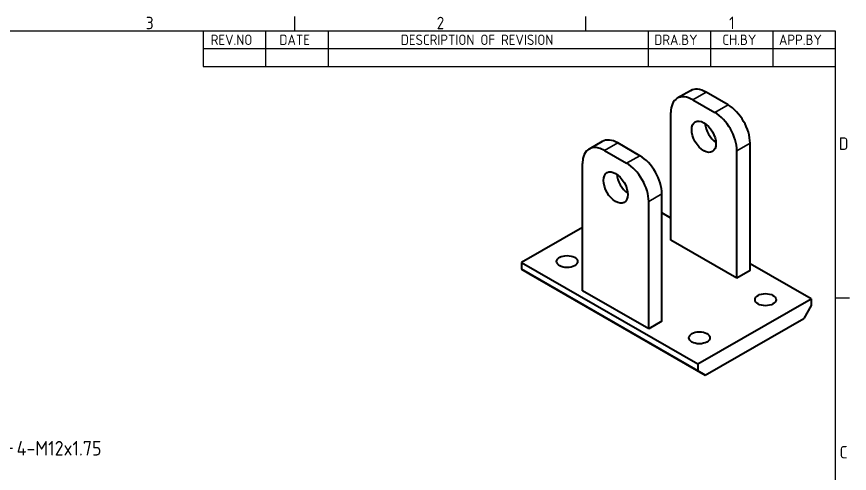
# Model space of a CAD drawing. Header units: millimetres. Extents: x 0 to 420, y 0 to 297.
# Drawn here: x 213.1 to 413.4, y 180.5 to 290.4 of the extents above; entities that cross this region are included whole.
import ezdxf

# ---------------------------------------------------------------- set-up
doc = ezdxf.new("R2010")
doc.units = ezdxf.units.MM
doc.layers.get('0').update_dxf_attribs({"color": 3, "lineweight": 25})
for name, color, linetype, lineweight in [('가시적인 것(ISO)', 3, 'Continuous', 40), ('가시적인 좁은 것(ISO)', 3, 'Continuous', 35), ('경계(ISO)', 7, 'Continuous', 25), ('기호(ISO)', 5, 'Continuous', 25)]:
    doc.layers.add(name, color=color, linetype=linetype, lineweight=lineweight)
doc.styles.add('ISO Proportiona M2B', font='isocp.shx')
doc.styles.add('문자 텍스트_M2B', font='isocp.shx')
doc.styles.add('치수 텍스트_PSTEK_POSCO', font='isocp.shx')
doc.dimstyles.new('치수_PSTEK_POSCO$7', dxfattribs={"dimtxt": 3.5, "dimasz": 2.5, "dimexe": 2, "dimexo": 2.5, "dimgap": 1, "dimtad": 1, "dimrnd": 1e-08, "dimdsep": 46, "dimtxsty": '치수 텍스트_PSTEK_POSCO', "dimcen": 0.09, "dimdle": 10, "dimclrd": 7, "dimclre": 7, "dimclrt": 2, "dimadec": 1, "dimazin": 2, "dimtfac": 1, "dimtmove": 0, "dimatfit": 3, "dimfxl": 0, "dimtolj": 1, "dimlwd": -1, "dimlwe": -1, "dimarcsym": 0})

# ---------------------------------------------------------------- blocks, each defined once
blk = doc.blocks.new('경계 Default Border')
at = {"layer": '경계(ISO)'}
for p, q in [((280, 287.0000076293945), (280, 290.4000091552734)), ((350, 287.0000076293945), (350, 290.4000091552734)), ((410, 222.7499961853027), (413.4000015258789, 222.7499961853027))]:
    blk.add_line(p, q, dxfattribs=at)
at = {"layer": '경계(ISO)', "flags": 128}
blk.add_lwpolyline([(10, 10), (10, 287.0000076293945), (410, 287.0000076293945), (410, 10), (10, 10)], dxfattribs=at)
at = {"layer": '경계(ISO)', "color": 2, "char_height": 3.00000011920929, "attachment_point": 7, "style": '문자 텍스트_M2B'}
for s, insert in [('3', (244.1685395229535, 287.3713945155963)), ('2', (314.127739416884, 287.3713945155963)), ('1', (384.4860661041481, 287.4)), ('D', (410.878270202895, 258.3463944559917)), ('C', (411.0445395201643, 184.0963944559917))]:
    blk.add_mtext(s, dxfattribs=dict(at, insert=insert))
blk = doc.blocks.new('리비전 내역')
at = {"layer": '기호(ISO)'}
for p, q in [((258, 287.0000076293945), (410, 287.0000076293945)), ((258, 287.0000076293945), (258, 282.7200076293945)), ((273, 287.0000076293945), (273, 282.7200076293945)), ((288, 287.0000076293945), (288, 282.7200076293945)), ((365, 287.0000076293945), (365, 282.7200076293945)), ((380, 287.0000076293945), (380, 282.7200076293945)), ((395, 287.0000076293945), (395, 282.7200076293945)), ((410, 287.0000076293945), (410, 282.7200076293945)), ((258, 282.7200076293945), (410, 282.7200076293945)), ((258, 282.7200076293945), (258, 278.4400076293945)), ((273, 282.7200076293945), (273, 278.4400076293945)), ((288, 282.7200076293945), (288, 278.4400076293945)), ((365, 282.7200076293945), (365, 278.4400076293945)), ((380, 282.7200076293945), (380, 278.4400076293945)), ((395, 282.7200076293945), (395, 278.4400076293945)), ((410, 282.7200076293945), (410, 278.4400076293945)), ((258, 278.4400076293945), (410, 278.4400076293945))]:
    blk.add_line(p, q, dxfattribs=at)
at = {"layer": '기호(ISO)', "color": 2, "char_height": 2.5, "attachment_point": 7, "style": 'ISO Proportiona M2B'}
for s, insert in [('REV.NO', (259.7871163682308, 283.5831900503393)), ('DATE', (276.3142317728366, 283.5831900503393)), ('DESCRIPTION OF REVISION', (305.5070204333629, 283.5831900503393)), ('DRA.BY', (366.4757339553204, 283.5831900503393)), ('CH.BY', (382.8642915086117, 283.5831900503393)), ('APP.BY', (396.4777339604404, 283.5831900503393))]:
    blk.add_mtext(s, dxfattribs=dict(at, insert=insert))

msp = doc.modelspace()

# ---------------------------------------------------------------- linework, layer by layer
at = {"layer": '가시적인 것(ISO)'}
for p, q in [((375.1777232263637, 272.5867454798456), (371.9957427110247, 270.7543647677798)), ((384.2237656721466, 269.1650052916338), (378.9204648132467, 272.2189731450758)), ((375.7384842979077, 270.38659243301), (381.0417851568076, 267.332624579568)), ((370.4351834390079, 236.6509396685378), (370.4351834390079, 267.3089568501331)), ((353.9645197907704, 260.3708740660738), (350.7825392754314, 258.538493354008)), ((363.0105622365534, 256.949133877862), (357.7072613776534, 260.003101731304)), ((389.5270665310466, 229.3214168202774), (389.5270665310465, 259.9794340018727)), ((354.5252808623144, 258.1707210192382), (359.8285817212143, 255.1167531657962)), ((386.3450860157075, 227.4890361082117), (386.3450860157075, 258.1470532898069)), ((349.2219800034145, 224.435068254766), (349.2219800034145, 255.0930854363612)), ((368.3138630954533, 217.1055454065056), (368.3138630954533, 247.7635625881009)), ((365.1318825801143, 215.2731646944399), (365.1318825801143, 245.9311818760351)), ((370.4351834390079, 241.9444839478374), (368.3138630954533, 243.1660710892111)), ((349.2219800034145, 239.7049075219808), (334.549514293792, 231.2555964607863)), ((386.3450860157075, 227.4890361082117), (370.4351834390079, 236.6509396685378)), ((334.549514293792, 231.2555964607863), (334.549514293792, 229.6205022111013)), ((334.549514293792, 231.2555964607863), (376.9759211649911, 206.8238536332499)), ((404.1995322406692, 222.5008886142571), (389.5270665310466, 230.9501996754466)), ((334.549514293792, 229.6205022111013), (336.3172812467581, 228.5946236834759)), ((376.9759211649911, 205.1887593835648), (334.549514293792, 229.6205022111013)), ((336.3172812467581, 228.5946236834759), (378.7436881179572, 204.1628808559395)), ((389.5270665310466, 229.3214168202774), (386.3450860157075, 227.4890361082117)), ((365.1318825801143, 215.2731646944399), (349.2219800034145, 224.435068254766)), ((376.9759211649911, 206.8238536332499), (404.1995322406692, 222.5008886142571)), ((404.1995322406692, 222.5008886142571), (404.1995322406692, 220.865794364572)), ((404.1995322406692, 220.865794364572), (402.4317652877031, 217.8039372679847)), ((368.3138630954533, 217.1055454065056), (365.1318825801143, 215.2731646944399)), ((378.7436881179572, 204.1628808559395), (402.4317652877031, 217.8039372679847)), ((376.9759211649911, 206.8238536332499), (376.9759211649911, 205.1887593835648)), ((378.7436881179572, 204.1628808559395), (376.9759211649911, 205.1887593835648))]:
    msp.add_line(p, q, dxfattribs=at)
for centre, major_axis, ratio, start_param, end_param in [((378.9204648132467, 266.0873697087568), (-3.742741586883038, 6.499375771088813), 0.5780931159158107, 5.499720852205023, 6.28318530717958), ((375.7384842979077, 264.254988996691), (-3.742741586883036, 6.499375771088811), 0.5780931159158108, 5.499720852205009, 7.070517178999919), ((384.2237656721466, 263.0334018553148), (-3.742741586883425, 6.499375771088588), 0.5780931159158107, 3.92892452540989, 5.499720852204783), ((381.0417851568076, 261.201021143249), (3.742741586882646, -6.499375771089029), 0.5780931159158107, 0.7873318718205731, 2.358128198615468), ((381.5721152426967, 263.334065094772), (2.058507872785886, -3.574656674098727), 0.5780931159158108, 4.020280053321725, 5.404497907447257), ((357.7072613776534, 253.871498294985), (-3.742741586883038, 6.499375771088813), 0.5780931159158107, 5.499720852205023, 6.28318530717958), ((354.5252808623144, 252.0391175829192), (-3.742741586883036, 6.499375771088811), 0.5780931159158108, 5.499720852205036, 7.070517178999919), ((363.0105622365534, 250.8175304415429), (-3.742741586883425, 6.499375771088587), 0.5780931159158108, 3.92892452540989, 5.499720852204783), ((359.8285817212143, 248.9851497294771), (3.742741586882648, -6.499375771089032), 0.5780931159158107, 0.7873318718205731, 2.35812819861547), ((360.3589118071034, 251.1181936810001), (2.058507872785884, -3.574656674098724), 0.5780931159158108, 4.020280053321725, 5.404497907447257)]:
    msp.add_ellipse(centre, major_axis=major_axis, ratio=ratio, start_param=start_param, end_param=end_param, dxfattribs=at)
for centre, major_axis, ratio in [((378.3901347273577, 261.5016843827062), (2.05850787278567, -3.574656674098846), 0.5780931159158106), ((357.1769312917644, 249.2858129689344), (2.05850787278567, -3.574656674098846), 0.5780931159158106), ((345.5096694021834, 231.4591943176835), (2.5265, 8.326672684688674e-16), 0.5758617009853115), ((393.2393771322777, 222.29729075736), (2.5265, 8.326672684688674e-16), 0.5758617009853115), ((377.3294745555827, 213.1353871970312), (2.5265, 8.326672684688674e-16), 0.5758617009853115)]:
    msp.add_ellipse(centre, major_axis=major_axis, ratio=ratio, dxfattribs=at)
at = {"layer": '가시적인 좁은 것(ISO)'}
for p, q in [((375.7384842979077, 270.38659243301), (378.9204648132467, 272.2189731450758)), ((384.2237656721466, 269.1650052916338), (381.0417851568076, 267.332624579568)), ((354.5252808623144, 258.1707210192382), (357.7072613776534, 260.003101731304)), ((386.3450860157075, 258.1470532898069), (389.5270665310465, 259.9794340018727)), ((363.0105622365534, 256.949133877862), (359.8285817212143, 255.1167531657962)), ((365.1318825801143, 245.9311818760351), (368.3138630954533, 247.7635625881009))]:
    msp.add_line(p, q, dxfattribs=at)

# ---------------------------------------------------------------- block references
msp.add_blockref('경계 Default Border', (0, 0))
at = {"layer": '기호(ISO)'}
msp.add_blockref('리비전 내역', (0, 0), dxfattribs=at)

# ---------------------------------------------------------------- texts
at = {"layer": '기호(ISO)', "color": 2, "insert": (213.0990135277102, 186.5424105258011), "char_height": 3.499999940395355, "width": 25.53710913658144, "attachment_point": 4, "line_spacing_factor": 0.612500011920929, "style": '치수 텍스트_PSTEK_POSCO'}
msp.add_mtext('{4-M12x1.75}', dxfattribs=at)

# ---------------------------------------------------------------- leaders
at = {"layer": '기호(ISO)', "color": 7, "annotation_type": 0, "has_hookline": 1, "hookline_direction": 0, "text_width": 21.84497437481288}
msp.add_leader([(189.0991487514357, 207.1297802928573), (209.5990135277102, 186.5424105258011), (212.0990135277102, 186.5424105258011)], dimstyle='치수_PSTEK_POSCO$7', override={"dimtad": 0}, dxfattribs=at)

doc.saveas('drawing.dxf')
